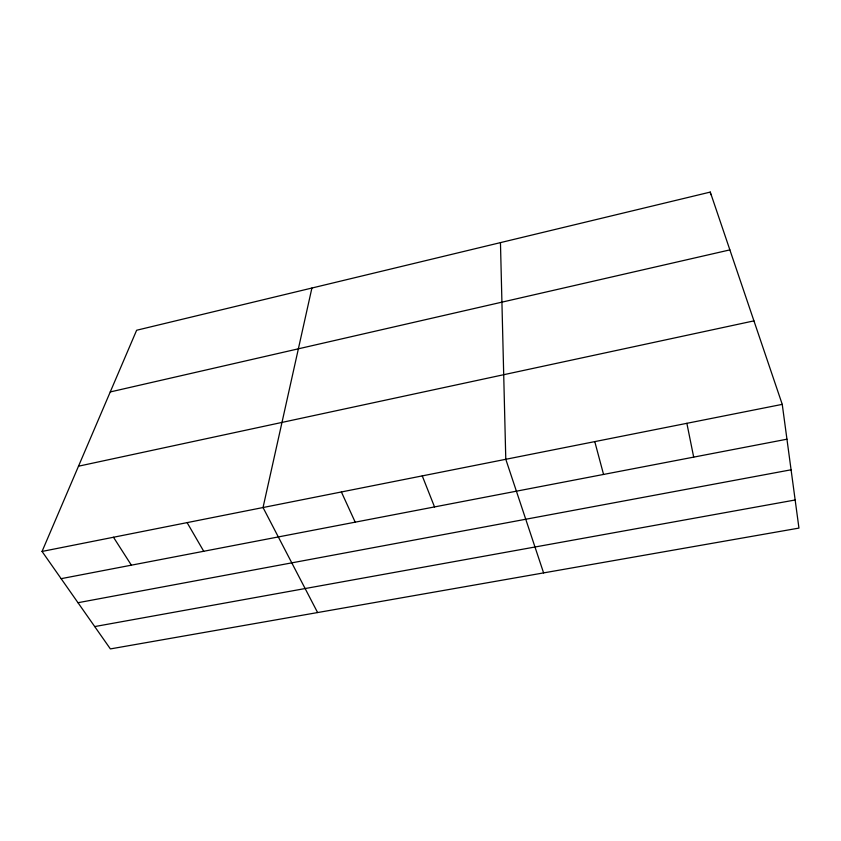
<?xml version="1.0" encoding="UTF-8"?>
<svg xmlns="http://www.w3.org/2000/svg" width="841" height="841" viewBox="0 0 841 841"><rect width="100%" height="100%" fill="white"/><g stroke="black" fill="none" stroke-linecap="round" stroke-linejoin="round"><path stroke-width="1.26" d="M311.906 288.032L263.033 507.533L317.604 612.553M42.05 551.444L136.631 330.25L710.277 192.084L782.246 404.363L798.95 528.095L110.381 648.916L42.05 551.444L782.246 404.363M110.245 391.948L729.872 249.893M78.507 466.198L753.935 320.873M61.141 578.671L786.955 439.202M77.992 602.713L791.076 469.793M94.728 626.577L795.155 499.985M113.482 537.252L131.375 565.173M187.101 522.618L203.732 551.265M341.383 491.964L355.207 522.166M422.256 475.89L434.534 506.923M543.601 572.9L505.788 459.291L500.458 242.618M594.776 441.609L603.554 474.44M686.866 423.317L693.688 457.126M710.277 192.084L710.677 194.618"/></g></svg>
